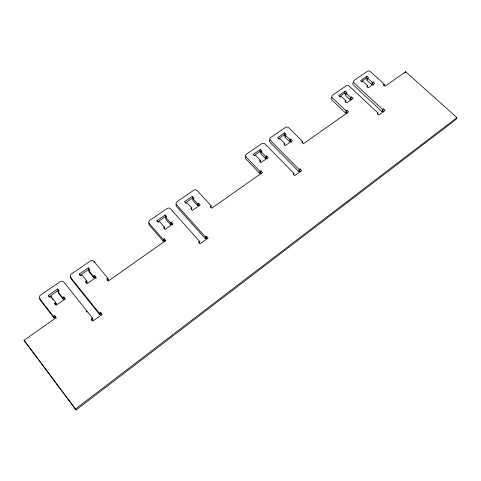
<?xml version="1.0" encoding="UTF-8"?>
<svg xmlns="http://www.w3.org/2000/svg" width="481" height="481" viewBox="0 0 481 481"><rect width="100%" height="100%" fill="white"/><g stroke="black" fill="none" stroke-linecap="round" stroke-linejoin="round"><path stroke-width="0.72" d="M191.697 209.734L191.751 207.954L187.037 202.741L186.051 203.421L184.482 201.689L192.34 196.284L193.909 198.004L192.929 198.677L192.869 200.481L197.565 205.646L198.539 204.972L198.623 203.18L197.643 203.86L197.565 205.646M193.061 198.954L192.286 198.1L192.34 196.284M163.161 239.466L164.189 238.738L164.255 240.428L163.227 241.149L163.161 239.466L149.266 223.533A2.579 2.273 -4.2 0 1 149.765 220.34L167.021 208.52A2.543 2.231 -1.4 0 1 170.587 208.898L199.465 241.282L199.122 243.127M205.459 236.971L206.457 236.255L206.337 237.939L205.345 238.654L205.459 236.971L176.575 204.786A2.525 2.207 0.2 0 1 177.002 201.683L193.705 190.248A2.495 2.164 2.6 0 1 197.204 190.62L211.123 205.796L210.925 207.624M254.076 155.519L260.065 151.395L260.395 149.465L261.965 151.064L261.069 151.683L260.726 153.613L265.422 158.423L266.318 157.798L266.678 155.886L268.26 157.503L261.045 162.524L259.469 160.901L260.371 160.269L255.658 155.417L254.75 156.042L253.186 154.425L260.395 149.465M260.035 162.169L260.371 160.269M246.11 156.097A2.399 2.026 8.7 0 0 245.845 158.952L259.704 173.334L260.047 171.464L260.955 170.821L262.548 172.469L211.748 208.219L210.155 206.481L211.123 205.796M259.704 173.334L260.612 172.691L260.955 170.821M265.422 158.423L265.783 156.511L266.678 155.886M278.313 138.823L284.121 134.824L284.548 132.852L286.111 134.415L285.239 135.017L284.806 136.977L289.502 141.667L290.368 141.065L290.825 139.111L292.4 140.686L285.413 145.551L283.832 143.969L284.71 143.362L279.996 138.63L279.118 139.231L277.555 137.662L284.548 132.852M284.277 145.298L284.71 143.362M289.502 141.667L289.953 139.718L290.825 139.111M293.608 174.621L293.927 173.382L265.055 144.041A2.381 1.996 10.1 0 0 261.712 143.681L246.386 154.173A2.405 2.032 8.7 0 0 246.128 157.04L260.047 171.464M302.296 142.863L302.633 141.57L288.732 127.79A2.345 1.936 12.1 0 0 285.443 127.423L270.587 137.602A2.369 1.972 10.9 0 0 270.382 140.386L299.248 169.559L298.749 171.428L270.009 142.34A2.357 1.966 10.9 0 1 270.063 139.676M298.749 171.428L299.627 170.791L300.132 168.927L301.749 170.563L294.661 175.673L293.037 174.026L293.927 173.382M339.345 96.765L344.6 93.146L345.25 91.095L346.807 92.556L346.007 93.11L345.352 95.154L350.024 99.543L350.823 98.99L351.497 96.952L353.066 98.425L346.627 102.91L345.057 101.431L345.863 100.866L341.167 96.441L340.362 97L338.804 95.527L345.25 91.095M345.43 102.219L345.863 100.866M331.698 97.402A2.273 1.81 15 0 0 331.758 99.88L345.556 112.987L346.218 110.979L347.029 110.408L348.617 111.905L303.355 143.753L301.767 142.178L302.633 141.57M350.024 99.543L350.697 97.511L351.497 96.952M345.556 112.987L346.368 112.416L347.029 110.408M361.604 81.433L366.137 78.307L366.859 76.226L368.41 77.657L367.634 78.193L366.907 80.267L371.572 84.554L372.348 84.013L373.094 81.944L374.657 83.381L368.404 87.74L366.841 86.291L367.622 85.75L362.939 81.427L362.157 81.968L360.6 80.537L366.859 76.226M367.141 87.121L367.622 85.75M371.572 84.554L372.312 82.485L373.094 81.944M383.76 85.63L384.283 84.259L370.478 71.669A2.231 1.726 16.6 0 0 367.382 71.314L354.076 80.429A2.249 1.762 16 0 0 354.046 82.948L382.732 109.56L381.932 111.556L353.373 85.017A2.243 1.756 16 0 1 353.27 82.606M377.459 114.298L377.982 112.975L349.284 86.219A2.261 1.78 15.7 0 0 346.134 85.865L332.437 95.25A2.279 1.816 15 0 0 332.359 97.835L346.218 110.979M381.932 111.556L382.72 110.991L383.519 108.995L385.125 110.48L378.794 115.043L377.188 113.546L377.982 112.975M405.092 73.148L405.663 71.765L456.95 117.623L455.868 119.583L76.01 410.04L24.05 340.289L56.181 317.682L54.606 315.656L53.439 316.474L54.028 317.911L55.189 317.093L54.606 315.656M76.01 410.04L75.499 408.988L456.95 117.623M91.793 320.376L91.384 318.963L92.526 318.139L63.889 282.143A2.79 2.459 -19.8 0 0 60.071 281.764L40.494 295.166A2.844 2.489 -22.8 0 0 39.701 298.749L53.439 316.474M100.469 312.434L100.836 313.871L99.711 314.682L99.339 313.245L100.469 312.434L102.08 314.442L92.995 320.989L91.384 318.963M199.465 241.282L198.461 242.003L200.084 243.819L208.081 238.059L206.457 236.255M299.248 169.559L300.132 168.927M382.732 109.56L383.519 108.995M92.081 320.172L92.929 319.558L92.526 318.139M405.663 71.765L385.089 86.243L383.513 84.8L384.283 84.259M99.339 313.245L70.677 277.483A2.76 2.435 -18 0 1 71.38 274.014L90.29 261.069A2.712 2.399 -14.7 0 1 94.035 261.448L107.864 278.277L106.764 279.046L108.345 280.976L165.777 240.56L164.189 238.738M107.504 280.321L108.189 279.84L107.864 278.277M55.135 304.768L56.289 303.962L55.712 302.477L51.052 296.518L49.898 297.318L48.353 295.34L57.57 288.997L59.115 290.963L57.967 291.751L58.532 293.278L63.173 299.17L64.316 298.376L63.781 296.873L62.632 297.673L63.173 299.17M86.111 283.213L87.223 282.437L86.802 280.88L82.119 275.096L81.006 275.866L79.449 273.942L88.348 267.827L89.905 269.727L88.793 270.49L89.207 272.09L93.867 277.814L94.967 277.044L94.583 275.469L93.476 276.238L93.867 277.814M170.478 224.495L171.483 223.797L171.452 222.054L170.442 222.757L170.478 224.495L165.789 219.186L165.735 217.436L166.745 216.739L165.181 214.971L157.059 220.557L157.119 221.723M54.942 304.269L54.557 303.283L55.712 302.477M85.967 282.69L85.684 281.656L86.802 280.88M157.059 220.557L158.622 222.336L159.638 221.633L164.346 226.996L163.33 227.699L164.905 229.497L173.028 223.839L171.452 222.054M191.751 207.954L190.765 208.64L192.34 210.383L200.204 204.912L198.623 203.18M57.57 288.997L58.129 290.53L48.96 296.849L48.353 295.34M79.906 275.529L88.757 269.426L88.348 267.827M157.726 221.909L165.236 216.733L165.181 214.971M185.666 202.657L192.286 198.1M367.634 78.193L372.312 82.485M366.137 78.307L367.688 79.732M372.348 84.013L373.388 84.969M382.72 110.991L383.616 111.826M346.007 93.11L350.697 97.511M344.6 93.146L346.152 94.601M350.823 98.99L351.87 99.97M346.368 112.416L347.252 113.257M285.239 135.017L289.953 139.718M284.121 134.824L285.678 136.376M290.368 141.065L291.414 142.105M299.627 170.791L300.733 171.915M261.069 151.683L265.783 156.511M260.065 151.395L261.105 152.459M266.318 157.798L267.364 158.874M260.612 172.691L261.405 173.515M192.929 198.677L197.643 203.86M198.539 204.972L199.32 205.832M206.337 237.939L207.143 238.841M205.345 238.654L176.587 206.577A2.513 2.201 0.1 0 1 176.274 204.305M165.236 216.733L170.442 222.757M171.483 223.797L172.27 224.681M164.255 240.428L165.242 241.564M163.227 241.149L149.399 225.27A2.567 2.261 -4.3 0 1 149.128 222.931M107.317 278.782L108.189 279.84M94.583 275.469L96.152 277.393L87.247 283.592L85.684 281.656M88.757 269.426L89.532 270.376M94.967 277.044L96.14 278.481M88.793 270.49L93.476 276.238M100.836 313.871L101.738 314.995M99.711 314.682L71.17 279.058A2.748 2.429 -18.1 0 1 70.899 276.749M86.147 311.027L87.049 312.163M63.781 296.873L65.344 298.851L56.115 305.279L54.557 303.283M58.129 290.53L58.898 291.51M64.316 298.376L65.091 299.362M57.967 291.751L62.632 297.673M52.068 298.569L52.916 299.645M55.447 302.886L56.289 303.962M55.189 317.093L56.073 318.224M54.028 317.911L40.35 300.252A2.832 2.483 -23 0 1 39.947 298.382M24.05 340.289L75.499 408.988M51.052 296.518L51.449 297.523M79.449 273.942L79.756 275M94.035 261.448L94.288 262.53M164.346 226.996L164.412 228.722"/></g></svg>
